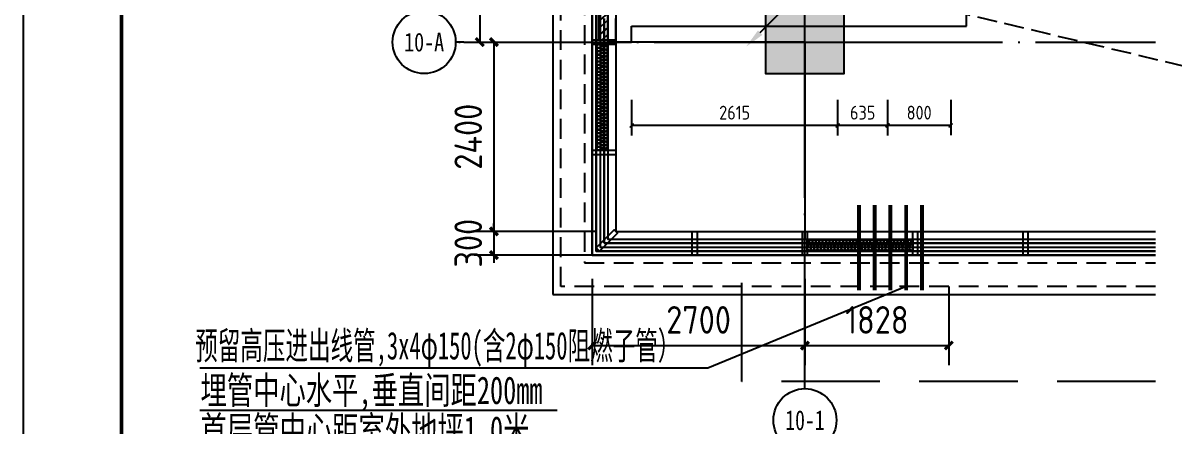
# Model space of a CAD drawing. Extents: x 532544 to 585094, y 87854 to 151914.
# Drawn here: x 532544 to 547154, y 136997 to 142104 of the extents above; entities that cross this region are included whole.
import ezdxf
from ezdxf.enums import TextEntityAlignment as Align

# ---------------------------------------------------------------- set-up
doc = ezdxf.new("R2010")
doc.units = 0
doc.header["$LTSCALE"] = 1000
doc.header["$MEASUREMENT"] = 0
for name, pattern in [('10#楼幕墙$0$109-34 轴网$0$L1$0$$AUDIT_BAD_LTYPE1', [0]), ('104-10 轴网$0$DOTE', [2.42, 2, -0.2, 0.02, -0.2]), ('109-34 轴网$0$L1$0$$AUDIT_BAD_LTYPE1', [0]), ('CACHE', [0.375, 0.25, -0.125]), ('DASH', [0.35, 0.25, -0.1]), ('DASHDOT', [1, 0.5, -0.25, 0, -0.25]), ('DOTE', [2.42, 2, -0.2, 0.02, -0.2])]:
    doc.linetypes.add(name, pattern=pattern)
for name, color, linetype in [('00-图签', 7, 'Continuous'), ('10#楼幕墙$0$A-C_玻璃幕墙', 140, 'Continuous'), ('10#楼幕墙$0$A-金属背板', 30, 'Continuous'), ('104-10 轴网$0$01-标注_轴线坐标', 132, 'Continuous'), ('104-10 轴网$0$02-TEXT_轴号', 7, 'Continuous'), ('104-10 轴网$0$A_AXIS-轴线', 36, '104-10 轴网$0$DOTE'), ('104-8910 结构$0$A_STR-砼柱', 51, 'Continuous'), ('A-O_屋面', 201, 'Continuous'), ('A-O_散水', 134, 'Continuous'), ('A-TECH_结构', 21, 'Continuous'), ('A_STR-砌块墙', 121, 'Continuous'), ('AXIS_TEXT', 7, 'Continuous'), ('C', 4, 'DASHDOT'), ('GDXT', 3, 'Continuous'), ('LWIRE', 4, 'Continuous'), ('PUB_HATCH', 8, 'Continuous'), ('绿化', 3, 'Continuous')]:
    doc.layers.add(name, color=color, linetype=linetype)
doc.layers.add('000套内', color=226, linetype='Continuous', lineweight=30, plot=False)
doc.layers.add('10#楼幕墙$0$04-不打印_辅助线', color=165, linetype='Continuous', plot=False)
doc.styles.add('104-10 轴网$0$_TCH_AXIS', font='STXIHEI.TTF', dxfattribs={"width": 0.75})
doc.styles.add('COMPLEX', font='COMPLEX')
doc.styles.get("Standard").update_dxf_attribs({"font": 'gbenor.shx', "bigfont": 'gbcbig.shx'})
doc.styles.add('长仿宋1', font='simfang.ttf', dxfattribs={"width": 0.8})
doc.dimstyles.get("Standard").update_dxf_attribs({"dimscale": 100, "dimtxt": 3.5, "dimasz": 1, "dimexe": 2.5, "dimexo": 3, "dimgap": 1.5, "dimtad": 1, "dimdec": 0, "dimzin": 0, "dimdsep": 46, "dimtxsty": 'Standard', "dimblk": 'ARCHTICK', "dimcen": 0.09, "dimadec": 0, "dimazin": 0, "dimtfac": 1, "dimtdec": 0, "dimtix": 1, "dimtmove": 2, "dimatfit": 3, "dimfxl": 1, "dimtolj": 1, "dimtzin": 0, "dimarcsym": 0})

# ---------------------------------------------------------------- blocks, each defined once
blk = doc.blocks.new('_AXISO')
blk.add_circle((0, 0), 0.5)
at = {"layer": 'AXIS_TEXT', "style": 'COMPLEX', "width": 1.041667}
blk.add_attdef('A', text='', height=0.56, dxfattribs=at).set_placement((-0.25, -0.28), (0.25, -0.28), align=Align.FIT)
blk = doc.blocks.new('_FZH')
blk.add_lwpolyline([(-0.5, -0.5), (0.5, -0.5), (0.5, 0.5), (-0.5, 0.5)], close=True)
at = {"layer": 'PUB_HATCH'}
blk.add_solid([(-0.5, -0.5), (0.5, -0.5), (-0.5, 0.5), (0.5, 0.5)], dxfattribs=at)
blk = doc.blocks.new('10#楼幕墙$0$$LinePat$岩棉板')
at = {"color": 0}
for p, q in [((0, -17), (12, -67)), ((12, -67), (24, -17))]:
    blk.add_line(p, q, dxfattribs=at)
for centre, start, end in [((12, -17), 0, 180), ((0, -67), 270, 0), ((24, -67), 180, 270)]:
    blk.add_arc(centre, 12, start, end, dxfattribs=at)
at = {"layer": 'Defpoints'}
blk.add_point((0, 0.1), dxfattribs=at)
at = {"layer": 'Defpoints', "color": 0}
blk.add_point((24, -84), dxfattribs=at)
blk = doc.blocks.new('10#楼幕墙$0$ii')
blk.add_lwpolyline([(-1340, 0), (0, 0), (0, -150), (-1340, -150)], close=True)
at = {"color": 8, "xscale": -1.801075267316308, "yscale": 1.782568518697715, "zscale": 1.782568518697715}
for p in [(-1297, 0), (-1254, 0), (-1210, 0), (-1167, 0), (-1124, 0), (-1081, 0), (-1037, 0), (-994, 0), (-951, 0), (-908, 0), (-865, 0), (-821, 0), (-778, 0), (-735, 0), (-692, 0), (-648, 0), (-605, 0), (-562, 0), (-519, 0), (-475, 0), (-432, 0), (-389, 0), (-346, 0), (-303, 0), (-259, 0), (-216, 0), (-173, 0), (-130, 0), (-86, 0), (-43, 0), (0, 0)]:
    blk.add_blockref('10#楼幕墙$0$$LinePat$岩棉板', p, dxfattribs=at)
blk = doc.blocks.new('10#楼幕墙$0$$WINLIB2D$00000039')
at = {"color": 0}
for points in [[(-0.5, 0.5), (-0.5, -0.5)], [(0.5, 0.5), (-0.5, 0.5)], [(0.5, -0.5), (0.5, 0.5)], [(-0.5, 0.167), (0.5, 0.167)], [(-0.384, -0.167), (-0.448, 0.167)], [(-0.316, -0.167), (-0.38, 0.167)], [(-0.248, -0.167), (-0.312, 0.167)], [(-0.18, -0.167), (-0.244, 0.167)], [(-0.112, -0.167), (-0.176, 0.167)], [(-0.044, -0.167), (-0.108, 0.167)], [(0.024, -0.167), (-0.04, 0.167)], [(0.092, -0.167), (0.028, 0.167)], [(0.16, -0.167), (0.096, 0.167)], [(0.228, -0.167), (0.164, 0.167)], [(0.296, -0.167), (0.232, 0.167)], [(0.364, -0.167), (0.3, 0.167)], [(0.432, -0.167), (0.368, 0.167)], [(0.5, -0.167), (0.436, 0.167)], [(-0.452, -0.167), (-0.5, 0.084)], [(-0.5, -0.167), (0.5, -0.167)], [(0.5, -0.5), (-0.5, -0.5)]]:
    blk.add_lwpolyline(points, dxfattribs=at)
blk = doc.blocks.new('_ArchTick')
at = {"color": 0, "linetype": 'ByBlock', "const_width": 0.4}
blk.add_lwpolyline([(-0.5, -0.5), (0.5, 0.5)], dxfattribs=at)
blk = doc.blocks.new('*D133')
at = {"color": 0, "lineweight": -2, "transparency": 16777216}
for p, q in [((539769, 138863), (539769, 137766)), ((542469, 138863), (542469, 137766)), ((539769, 138016), (542469, 138016))]:
    blk.add_line(p, q, dxfattribs=at)
at = {"layer": 'Defpoints', "color": 0, "transparency": 16777216}
for p in [(539769, 139163), (542469, 139163), (542469, 138016)]:
    blk.add_point(p, dxfattribs=at)
at = {"color": 0, "lineweight": -2, "transparency": 16777216, "xscale": 100, "yscale": 100, "zscale": 100, "rotation": 180}
blk.add_blockref('_ArchTick', (539769, 138016), dxfattribs=at)
at = {"color": 0, "lineweight": -2, "transparency": 16777216, "xscale": 100, "yscale": 100, "zscale": 100}
blk.add_blockref('_ArchTick', (542469, 138016), dxfattribs=at)
at = {"color": 0, "transparency": 16777216, "insert": (541119, 138341), "char_height": 350, "attachment_point": 5}
blk.add_mtext('\\A1;2700', dxfattribs=at)
blk = doc.blocks.new('*D134')
at = {"color": 0, "lineweight": -2, "transparency": 16777216}
for p, q in [((542469, 138863), (542469, 137766)), ((544296, 138763), (544296, 137766)), ((542469, 138016), (544296, 138016))]:
    blk.add_line(p, q, dxfattribs=at)
at = {"layer": 'Defpoints', "color": 0, "transparency": 16777216}
for p in [(542469, 139163), (544296, 139063), (544296, 138016)]:
    blk.add_point(p, dxfattribs=at)
at = {"color": 0, "lineweight": -2, "transparency": 16777216, "xscale": 100, "yscale": 100, "zscale": 100, "rotation": 180}
blk.add_blockref('_ArchTick', (542469, 138016), dxfattribs=at)
at = {"color": 0, "lineweight": -2, "transparency": 16777216, "xscale": 100, "yscale": 100, "zscale": 100}
blk.add_blockref('_ArchTick', (544296, 138016), dxfattribs=at)
at = {"color": 0, "transparency": 16777216, "insert": (543383, 138341), "char_height": 350, "attachment_point": 5}
blk.add_mtext('\\A1;1828', dxfattribs=at)
blk = doc.blocks.new('*D135')
at = {"color": 0, "lineweight": -2, "transparency": 16777216}
for p, q in [((538076, 150263), (538091, 150263)), ((538341, 150263), (538341, 141863)), ((538076, 141863), (538091, 141863))]:
    blk.add_line(p, q, dxfattribs=at)
at = {"layer": 'Defpoints', "color": 0, "transparency": 16777216}
for p in [(538376, 150263), (538341, 141863), (538376, 141863)]:
    blk.add_point(p, dxfattribs=at)
at = {"color": 0, "lineweight": -2, "transparency": 16777216, "xscale": 100, "yscale": 100, "zscale": 100}
for p, rotation in [((538341, 150263), 90), ((538341, 141863), 270)]:
    blk.add_blockref('_ArchTick', p, dxfattribs=dict(at, rotation=rotation))
at = {"color": 0, "transparency": 16777216, "insert": (538016, 146063), "char_height": 350, "attachment_point": 5, "rotation": 90}
blk.add_mtext('\\A1;8400', dxfattribs=at)
blk = doc.blocks.new('*D43')
at = {"color": 0, "lineweight": -2, "transparency": 16777216}
for p, q in [((538255, 141863), (538270, 141863)), ((538520, 141863), (538520, 139463)), ((538255, 139463), (538270, 139463))]:
    blk.add_line(p, q, dxfattribs=at)
at = {"layer": 'Defpoints', "color": 0, "transparency": 16777216}
for p in [(538555, 141863), (538520, 139463), (538555, 139463)]:
    blk.add_point(p, dxfattribs=at)
at = {"color": 0, "lineweight": -2, "transparency": 16777216, "xscale": 100, "yscale": 100, "zscale": 100}
for p, rotation in [((538520, 141863), 90), ((538520, 139463), 270)]:
    blk.add_blockref('_ArchTick', p, dxfattribs=dict(at, rotation=rotation))
at = {"color": 0, "transparency": 16777216, "insert": (538195, 140663), "char_height": 350, "attachment_point": 5, "rotation": 90}
blk.add_mtext('\\A1;2400', dxfattribs=at)
blk = doc.blocks.new('*D114')
at = {"color": 0, "lineweight": -2, "transparency": 16777216}
for p, q in [((538520, 139463), (538520, 139563)), ((539829, 139463), (538270, 139463)), ((538520, 139463), (538520, 139163)), ((539828, 139163), (538270, 139163)), ((538520, 139163), (538520, 139063))]:
    blk.add_line(p, q, dxfattribs=at)
at = {"layer": 'Defpoints', "color": 0, "transparency": 16777216}
for p in [(540129, 139463), (538520, 139163), (540128, 139163)]:
    blk.add_point(p, dxfattribs=at)
at = {"color": 0, "lineweight": -2, "transparency": 16777216, "xscale": 100, "yscale": 100, "zscale": 100}
for p, rotation in [((538520, 139463), 270), ((538520, 139163), 90)]:
    blk.add_blockref('_ArchTick', p, dxfattribs=dict(at, rotation=rotation))
at = {"color": 0, "transparency": 16777216, "insert": (538195, 139313), "char_height": 350, "attachment_point": 5, "rotation": 90}
blk.add_mtext('\\A1;300', dxfattribs=at)
blk = doc.blocks.new('*D130')
at = {"color": 0, "lineweight": -2, "transparency": 16777216}
for p, q in [((543519, 141132), (543519, 140681)), ((544319, 141132), (544319, 140681)), ((544319, 140806), (543519, 140806))]:
    blk.add_line(p, q, dxfattribs=at)
at = {"layer": 'Defpoints', "color": 0, "transparency": 16777216}
for p in [(543519, 141282), (544319, 141282), (543519, 140806)]:
    blk.add_point(p, dxfattribs=at)
at = {"color": 0, "lineweight": -2, "transparency": 16777216, "xscale": 50, "yscale": 50, "zscale": 50, "rotation": 180}
blk.add_blockref('_ArchTick', (543519, 140806), dxfattribs=at)
at = {"color": 0, "lineweight": -2, "transparency": 16777216, "xscale": 50, "yscale": 50, "zscale": 50}
blk.add_blockref('_ArchTick', (544319, 140806), dxfattribs=at)
at = {"color": 0, "transparency": 16777216, "insert": (543919, 140968), "char_height": 175, "attachment_point": 5}
blk.add_mtext('\\A1;800', dxfattribs=at)
blk = doc.blocks.new('*D131')
at = {"color": 0, "lineweight": -2, "transparency": 16777216}
for p, q in [((542884, 141132), (542884, 140680)), ((543519, 141132), (543519, 140680)), ((543519, 140805), (542884, 140805))]:
    blk.add_line(p, q, dxfattribs=at)
at = {"layer": 'Defpoints', "color": 0, "transparency": 16777216}
for p in [(542884, 141282), (543519, 141282), (542884, 140805)]:
    blk.add_point(p, dxfattribs=at)
at = {"color": 0, "lineweight": -2, "transparency": 16777216, "xscale": 50, "yscale": 50, "zscale": 50, "rotation": 180}
blk.add_blockref('_ArchTick', (542884, 140805), dxfattribs=at)
at = {"color": 0, "lineweight": -2, "transparency": 16777216, "xscale": 50, "yscale": 50, "zscale": 50}
blk.add_blockref('_ArchTick', (543519, 140805), dxfattribs=at)
at = {"color": 0, "transparency": 16777216, "insert": (543202, 140968), "char_height": 175, "attachment_point": 5}
blk.add_mtext('\\A1;635', dxfattribs=at)
blk = doc.blocks.new('*D132')
at = {"color": 0, "lineweight": -2, "transparency": 16777216}
for p, q in [((540269, 141132), (540269, 140680)), ((542884, 141132), (542884, 140680)), ((542884, 140805), (540269, 140805))]:
    blk.add_line(p, q, dxfattribs=at)
at = {"layer": 'Defpoints', "color": 0, "transparency": 16777216}
for p in [(540269, 141282), (542884, 141282), (540269, 140805)]:
    blk.add_point(p, dxfattribs=at)
at = {"color": 0, "lineweight": -2, "transparency": 16777216, "xscale": 50, "yscale": 50, "zscale": 50, "rotation": 180}
blk.add_blockref('_ArchTick', (540269, 140805), dxfattribs=at)
at = {"color": 0, "lineweight": -2, "transparency": 16777216, "xscale": 50, "yscale": 50, "zscale": 50}
blk.add_blockref('_ArchTick', (542884, 140805), dxfattribs=at)
at = {"color": 0, "transparency": 16777216, "insert": (541577, 140968), "char_height": 175, "attachment_point": 5}
blk.add_mtext('\\A1;2615', dxfattribs=at)
blk = doc.blocks.new('$TelecSys$00000080')
for p, q in [((-0.7, -0.7), (0, 0)), ((0.104, 0.104), (0.104, 0.104)), ((-0.104, -0.104), (-0.104, -0.104))]:
    blk.add_line(p, q)
at = {"const_width": 0.142}
blk.add_lwpolyline([(0.071, 0, 1), (-0.071, 0, 1)], format="xyb", close=True, dxfattribs=at)
blk.add_solid([(-0.63, -0.77), (-0.77, -0.63), (-1.15, -1.15)])
at = {"width": 0.8, "flags": 9}
blk.add_attdef('A', (0, 0), '', height=0.00002, rotation=180, dxfattribs=at)

msp = doc.modelspace()

# ---------------------------------------------------------------- linework, layer by layer
at = {"linetype": 'DASH'}
msp.add_line((544319, 142262.7), (554926.5, 139746), dxfattribs=at)
msp.add_line((543754.1, 138762.7), (541238.1, 137729))
at = {"color": 8, "linetype": '10#楼幕墙$0$109-34 轴网$0$L1$0$$AUDIT_BAD_LTYPE1'}
for points in [[(542469, 141862.7), (542469, 144361.4)], [(542469, 141862.7), (544967.7, 141862.7)]]:
    msp.add_lwpolyline(points, dxfattribs=at)
at = {"linetype": '10#楼幕墙$0$109-34 轴网$0$L1$0$$AUDIT_BAD_LTYPE1'}
for points in [[(542469, 141862.7), (539970.3, 141862.7)], [(542469, 141862.7), (542469, 139364)]]:
    msp.add_lwpolyline(points, dxfattribs=at)
at = {"layer": '00-图签'}
msp.add_lwpolyline([(585093.5, 122214.3), (585093.5, 151914.3), (532543.5, 151914.3), (532543.5, 122214.3)], close=True, dxfattribs=at)
at = {"layer": '00-图签', "const_width": 50}
msp.add_lwpolyline([(584593.5, 122714.3), (584593.5, 151414.3), (533793.5, 151414.3), (533793.5, 122714.3)], close=True, dxfattribs=at)
at = {"layer": '000套内'}
for p, q in [((539919, 139312.7), (539919, 142162.7)), ((546920.5, 139312.7), (539919, 139312.7))]:
    msp.add_line(p, q, dxfattribs=at)
at = {"layer": '10#楼幕墙$0$04-不打印_辅助线'}
msp.add_lwpolyline([(539869, 150704.2), (539869, 139262.7), (546920.5, 139262.7)], dxfattribs=at)
at = {"layer": '10#楼幕墙$0$A-C_玻璃幕墙'}
for points in [[(539769, 150704.2), (539769, 139162.7), (546920.5, 139162.7)], [(540069, 150704.2), (540069, 139462.7), (546920.5, 139462.7)], [(539819, 143232.7), (539819, 139212.7), (546920.5, 139212.7)], [(539969, 143232.7), (539969, 139362.7), (546920.5, 139362.7)]]:
    msp.add_lwpolyline(points, dxfattribs=at)
for points in [[(540069, 141892.7), (540069, 141832.7), (539769, 141832.7), (539769, 141892.7)], [(540069, 140492.7), (540069, 140432.7), (539769, 140432.7), (539769, 140492.7)], [(539819, 139255.1), (539861.4, 139212.7), (540090.2, 139441.5), (540047.8, 139483.9)], [(541099, 139162.7), (541039, 139162.7), (541039, 139462.7), (541099, 139462.7)], [(542499, 139162.7), (542439, 139162.7), (542439, 139462.7), (542499, 139462.7)], [(543899, 139162.7), (543839, 139162.7), (543839, 139462.7), (543899, 139462.7)], [(545299, 139162.7), (545239, 139162.7), (545239, 139462.7), (545299, 139462.7)]]:
    msp.add_lwpolyline(points, close=True, dxfattribs=at)
at = {"layer": '10#楼幕墙$0$A-金属背板'}
msp.add_lwpolyline([(539849, 143232.7), (539849, 141892.7), (539869, 141892.7), (539869, 143232.7)], close=True, dxfattribs=at)
at = {"layer": '104-10 轴网$0$01-标注_轴线坐标'}
msp.add_line((538137, 141862.7), (538035.2, 141862.7), dxfattribs=at)
at = {"layer": '104-10 轴网$0$A_AXIS-轴线', "color": 8, "linetype": '104-10 轴网$0$DOTE'}
for p, q in [((542469, 137469.7), (542469, 151374.2)), ((538137, 141862.7), (546920.5, 141862.7))]:
    msp.add_line(p, q, dxfattribs=at)
at = {"layer": 'A-O_屋面', "linetype": 'DASH', "ltscale": 5}
msp.add_lwpolyline([(546920.5, 137560.8), (541669, 137560.8), (541669, 139162.7)], dxfattribs=at)
at = {"layer": 'A-O_散水'}
for p, q in [((539269, 150704.2), (539269, 138662.7)), ((539769, 139162.7), (539769, 150704.2)), ((546920.5, 139162.7), (539769, 139162.7)), ((539269, 138662.7), (546920.5, 138662.7))]:
    msp.add_line(p, q, dxfattribs=at)
at = {"layer": 'A-O_散水', "linetype": 'CACHE'}
for p, q in [((539369, 138762.7), (539369, 150704.2)), ((539669, 150704.2), (539669, 139062.7)), ((539669, 139062.7), (546920.5, 139062.7)), ((546920.5, 138762.7), (539369, 138762.7))]:
    msp.add_line(p, q, dxfattribs=at)
at = {"layer": 'A-TECH_结构', "linetype": '109-34 轴网$0$L1$0$$AUDIT_BAD_LTYPE1'}
msp.add_lwpolyline([(546920.5, 139212.7), (539819, 139212.7), (539819, 150704.2)], dxfattribs=at)
at = {"layer": 'A_STR-砌块墙'}
for p, q in [((544519, 142062.7), (544519, 150462.7)), ((540069, 141862.7), (540069, 142162.7)), ((540269, 141862.7), (540269, 142062.7)), ((540269, 142062.7), (544519, 142062.7)), ((540069, 141862.7), (540269, 141862.7))]:
    msp.add_line(p, q, dxfattribs=at)
at = {"layer": 'C', "linetype": 'DOTE', "lineweight": -2, "ltscale": 0.2, "const_width": 50}
for points in [[(543154.1, 139795.4), (543154.1, 138713.6)], [(543354.1, 139795.4), (543354.1, 138713.6)], [(543554.1, 139795.4), (543554.1, 138713.6)], [(543754.1, 139795.4), (543754.1, 138713.6)], [(543954.1, 139795.4), (543954.1, 138713.6)]]:
    msp.add_lwpolyline(points, dxfattribs=at)
at = {"layer": '绿化', "color": 0, "ltscale": 0.3}
for p, q in [((541238.1, 137729), (534789.6, 137729)), ((539322.2, 137192.4), (534789.6, 137192.4))]:
    msp.add_line(p, q, dxfattribs=at)

# ---------------------------------------------------------------- block references
at = {"layer": '10#楼幕墙$0$A-C_玻璃幕墙'}
for p, rotation in [((539819, 141832.7), 90), ((542499, 139212.7), 180)]:
    msp.add_blockref('10#楼幕墙$0$ii', p, dxfattribs=dict(at, rotation=rotation))
at = {"layer": '104-10 轴网$0$01-标注_轴线坐标'}
ref = msp.add_blockref('_AXISO', (537635.2, 141862.7), dxfattribs=dict(at, xscale=800, yscale=800, zscale=800))
ref.add_attrib('A', '10-A', dxfattribs={"layer": '104-10 轴网$0$02-TEXT_轴号', "height": 237.33, "style": '104-10 轴网$0$_TCH_AXIS', "width": 0.732353}).set_placement((537381.6, 141744.1), (537888.8, 141744.1), align=Align.FIT)
ref = msp.add_blockref('_AXISO', (542469, 137069.7), dxfattribs=dict(at, xscale=800, yscale=800, zscale=800))
ref.add_attrib('A', '10-1', dxfattribs={"layer": '104-10 轴网$0$02-TEXT_轴号', "height": 252.11, "style": '104-10 轴网$0$_TCH_AXIS', "width": 0.743037}).set_placement((542219, 136943.6), (542719, 136943.6), align=Align.FIT)
at = {"layer": '104-8910 结构$0$A_STR-砼柱', "xscale": 1000, "yscale": 800.0000000001746, "zscale": 800.0000000001746, "rotation": 179.9999999999967}
msp.add_blockref('_FZH', (542469, 141862.7), dxfattribs=at)
at = {"layer": 'Defpoints', "color": 2, "linetype": '10#楼幕墙$0$109-34 轴网$0$L1$0$$AUDIT_BAD_LTYPE1', "xscale": 1340, "yscale": 300, "zscale": -1340, "rotation": 90}
msp.add_blockref('10#楼幕墙$0$$WINLIB2D$00000039', (539919, 142562.7), dxfattribs=at)
at = {"layer": 'LWIRE', "xscale": 400, "yscale": 400, "zscale": 400}
msp.add_blockref('$TelecSys$00000080', (542181.5, 142262.7), dxfattribs=at)

# ---------------------------------------------------------------- texts
at = {"layer": 'GDXT', "color": 0, "ltscale": 1000, "style": '长仿宋1'}
for s, width, p in [('预留高压进出线管,3x4φ150(含2φ150阻燃子管）', 0.6, (534729, 137839.8)), ('埋管中心水平,垂直间距200mm', 0.7, (534796.3, 137274.4)), ('首层管中心距室外地坪1.0米', 0.7, (534796.3, 136769.5))]:
    msp.add_text(s, height=350, dxfattribs=dict(at, width=width)).set_placement(p)

# ---------------------------------------------------------------- dimensions: what is measured, and where the dimension line sits
for base, p1, p2, picture, middle in [((538340.9, 141862.7), (538376.4, 150262.7), (538376.4, 141862.7), '*D135', (538015.9, 146062.7)), ((538519.8, 139462.7), (538555.5, 141862.7), (538555.5, 139462.7), '*D43', (538194.8, 140662.7)), ((538519.8, 139162.7), (540129.5, 139462.7), (540128.1, 139162.7), '*D114', (538194.8, 139312.7))]:
    dim = msp.add_linear_dim(base=base, p1=p1, p2=p2, angle=90, dimstyle='Standard')
    dim.commit()
    dim.dimension.update_dxf_attribs({"geometry": picture, "text_midpoint": middle})
for base, p1, p2, picture, middle in [((540269, 140805.3), (542884, 141282.4), (540269, 141282.4), '*D132', (541576.5, 140967.8)), ((542884, 140805.3), (543519, 141282.4), (542884, 141282.4), '*D131', (543201.5, 140967.8)), ((543519, 140805.5), (544319, 141282.4), (543519, 141282.4), '*D130', (543919, 140968))]:
    dim = msp.add_linear_dim(base=base, p1=p1, p2=p2, dimstyle='Standard', override={"dimscale": 50})
    dim.commit()
    dim.dimension.update_dxf_attribs({"geometry": picture, "text_midpoint": middle})
for base, p1, p2, picture, middle in [((542469, 138016.3), (539769, 139162.7), (542469, 139162.7), '*D133', (541119, 138341.3)), ((544296.5, 138016.2704884), (542469, 139162.7139657), (544296.5, 139062.7139657), '*D134', (543382.75, 138341.2704884))]:
    dim = msp.add_linear_dim(base=base, p1=p1, p2=p2, dimstyle='Standard')
    dim.commit()
    dim.dimension.update_dxf_attribs({"geometry": picture, "text_midpoint": middle})

doc.saveas('drawing.dxf')
